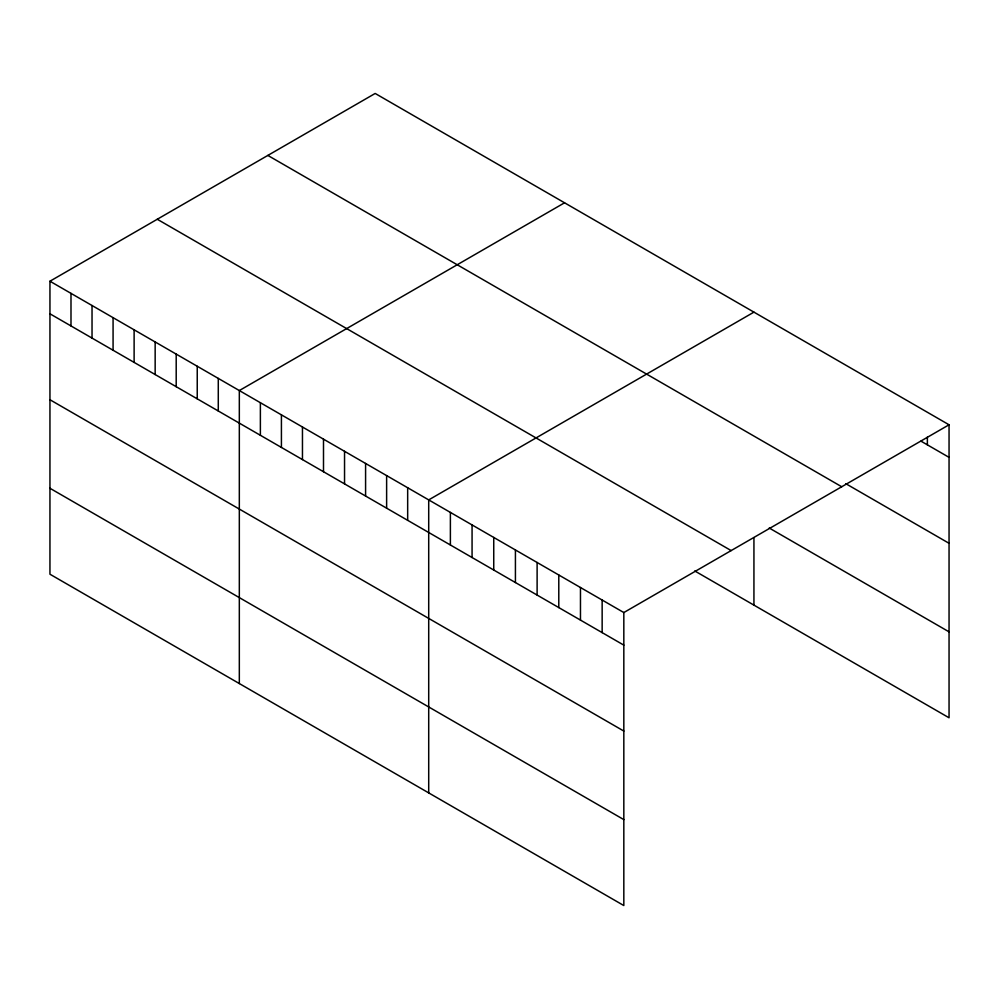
<?xml version="1.0" encoding="UTF-8"?>
<svg xmlns="http://www.w3.org/2000/svg" width="999" height="999" viewBox="0 0 999 999"><rect width="100%" height="100%" fill="white"/><g stroke="black" fill="none" stroke-linecap="round" stroke-linejoin="round"><path stroke-width="1.5" d="M49.95 281.219L623.826 612.549L623.826 905.544L49.95 574.213L49.95 281.219L375.174 93.456L949.05 424.787L949.05 717.781L694.755 570.953M564.547 202.797L239.323 390.559L239.323 683.553M753.933 312.138L428.708 499.9L428.708 792.894M623.826 612.549L949.05 424.787M920.991 441.158L949.05 457.355M845.753 483.653L949.05 543.294M267.844 155.419L841.72 486.75M769.23 528.021L949.05 631.843M157.268 219.256L731.156 550.586M49.95 313.798L623.826 645.129M49.95 399.737L623.826 731.056M49.95 488.274L623.826 819.605M927.372 437.087L927.372 444.842M753.933 537.599L753.933 605.119M602.147 600.037L602.147 632.604M580.469 587.512L580.469 620.092M558.791 574.999L558.791 607.579M537.112 562.487L537.112 595.054M515.422 549.962L515.422 582.542M493.743 537.45L493.743 570.029M472.065 524.937L472.065 557.504M450.387 512.412L450.387 544.992M407.667 487.749L407.667 520.329M386.625 475.599L386.625 508.179M365.584 463.449L365.584 496.028M344.543 451.298L344.543 483.878M323.501 439.16L323.501 471.728M302.46 427.01L302.46 459.577M281.418 414.86L281.418 447.44M260.377 402.709L260.377 435.289M218.282 378.409L218.282 410.989M197.24 366.258L197.24 398.838M176.199 354.121L176.199 386.688M155.157 341.97L155.157 374.538M134.116 329.82L134.116 362.4M113.074 317.67L113.074 350.249M92.033 305.519L92.033 338.099M70.991 293.369L70.991 325.949"/></g></svg>
